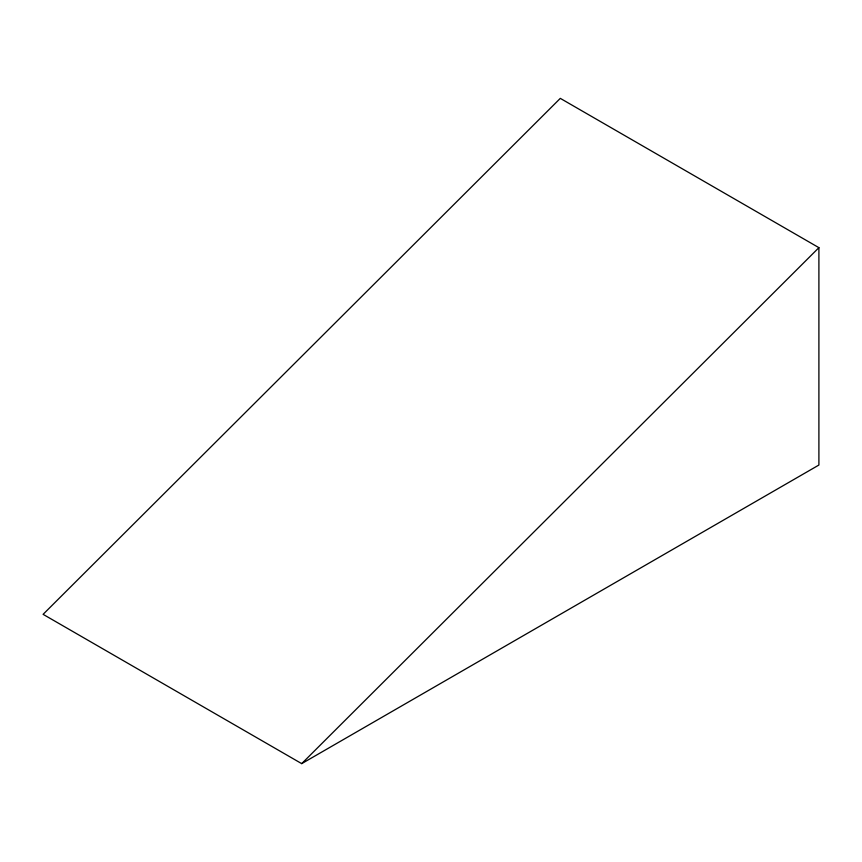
<?xml version="1.0" encoding="UTF-8"?>
<svg xmlns="http://www.w3.org/2000/svg" width="862" height="862" viewBox="0 0 862 862"><rect width="100%" height="100%" fill="white"/><g stroke="black" fill="none" stroke-linecap="round" stroke-linejoin="round"><path stroke-width="1.29" d="M301.7 763.635L818.9 247.663L560.3 98.365L43.1 614.337L301.7 763.635L818.9 465.038L818.9 247.663"/></g></svg>
